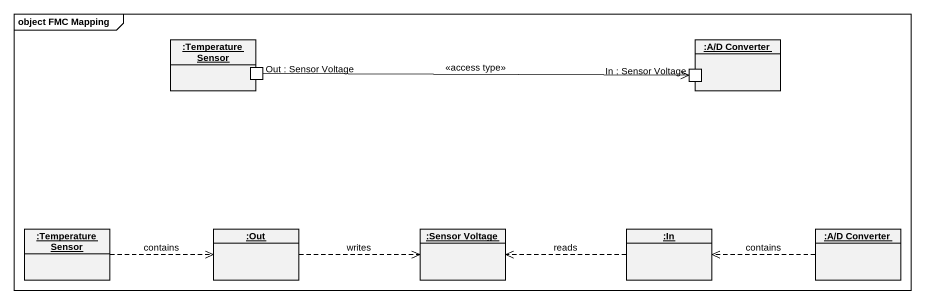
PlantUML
@startuml
mainframe object FMC Mapping
allowmixing
hide circle
hide empty members
rectangle ":Temperature Sensor" as Temperature_Sensor <<object>> {
  port "Out : Sensor Voltage" as Out
}
rectangle ":A/D Converter" as A_D_Converter <<object>> {
  port "In : Sensor Voltage" as In
}
object ":Temperature Sensor" as Temperature_Sensor_2
object ":Out" as Out_2
object ":Sensor Voltage" as Sensor_Voltage
object ":In" as In_2
object ":A/D Converter" as A_D_Converter_2
Out -right-> In : <<access type>>
Temperature_Sensor_2 .right.> Out_2 : contains
Out_2 .right.> Sensor_Voltage : writes
In_2 .left.> Sensor_Voltage : reads
A_D_Converter_2 .left.> In_2 : contains
@enduml
